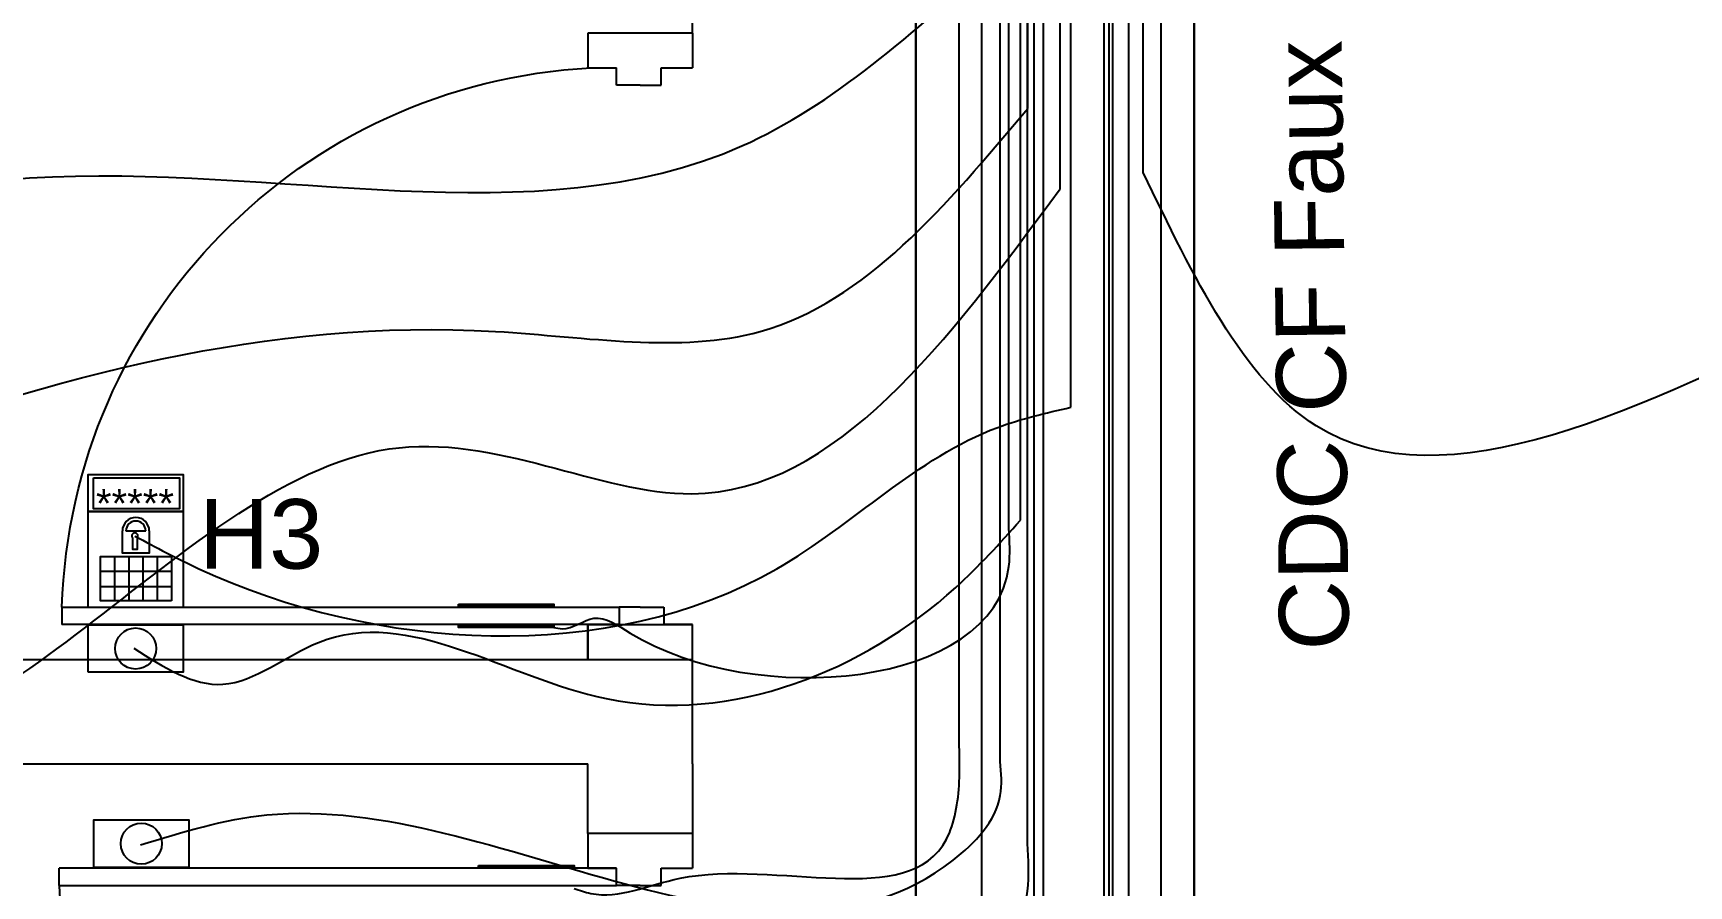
# Model space of a CAD drawing. Header units: metres. Extents: x 131 to 1703, y 190 to 2058.
# Drawn here: x 1479.808 to 1482.187, y 1987.33 to 1988.555 of the extents above; entities that cross this region are included whole.
import ezdxf

# ---------------------------------------------------------------- set-up
doc = ezdxf.new("R2010")
doc.units = ezdxf.units.M
for name, color, linetype in [('Cables des caméras IP', 3, 'Continuous'), ('Cables Lecteur de badge et autres', 7, 'Continuous'), ("Cables Point D'access", 7, 'Continuous'), ('Cables RJ45', 7, 'Continuous'), ('Lecteur de Badge & autres', 7, 'Continuous'), ('Murs', 7, 'Continuous'), ('Portes', 7, 'Continuous')]:
    doc.layers.add(name, color=color, linetype=linetype)
doc.layers.add('Chemin de cable', color=7, linetype='Continuous', lineweight=30)
doc.styles.get("Standard").update_dxf_attribs({"font": 'arial.ttf'})

# ---------------------------------------------------------------- blocks, each defined once
blk = doc.blocks.new('Cadre de porte')
at = {"layer": 'Portes'}
for p, q in [((1475.4108, 2002.3926), (1475.4608, 2002.3926)), ((1475.4108, 2002.3926), (1475.4108, 2002.2426)), ((1475.4608, 2002.3476), (1475.4608, 2002.3926)), ((1475.4858, 2002.3476), (1475.4608, 2002.3476)), ((1475.4858, 2002.3176), (1475.4858, 2002.3476)), ((1475.4858, 2002.3176), (1475.4858, 2002.2835)), ((1475.4608, 2002.2426), (1475.4608, 2002.2835)), ((1475.4608, 2002.2426), (1475.4608, 2002.2835)), ((1475.4858, 2002.2835), (1475.4608, 2002.2835)), ((1475.4108, 2002.2426), (1475.4608, 2002.2426))]:
    blk.add_line(p, q, dxfattribs=at)
blk = doc.blocks.new('Battant de porte')
at = {"layer": 'Portes'}
for p, q in [((1476.0711, 2003.4622), (1476.0962, 2003.4622)), ((1476.0711, 2003.4615), (1476.0711, 2003.4622)), ((1476.0711, 2003.4615), (1476.0711, 2002.6615)), ((1476.0962, 2003.4615), (1476.0962, 2003.4622)), ((1476.0962, 2002.6615), (1476.0962, 2003.4615)), ((1476.0711, 2002.6615), (1476.0962, 2002.6615))]:
    blk.add_line(p, q, dxfattribs=at)
blk.add_arc((1476.0962, 2002.6615), 0.801, 91.7926, 177.0715, dxfattribs=at)
blk = doc.blocks.new('Bouton de porte de sortie')
at = {"layer": 'Lecteur de Badge & autres'}
h = blk.add_hatch(dxfattribs=at)
h.set_pattern_fill('ANGLE', color=1)
h.set_pattern_definition([(0, (0, 0), (0, 6.985), [5.08, -1.905]), (90, (0, 0), (-6.985, 4e-16), [5.08, -1.905])])
h.paths.add_polyline_path([(1479.9339, 1987.402, 1), (1479.9929, 1987.402, 1)])
at = {"layer": 'Lecteur de Badge & autres', "color": 1}
blk.add_lwpolyline([(1479.8947, 1987.3683), (1480.032, 1987.3683), (1480.032, 1987.4357), (1479.8947, 1987.4357)], close=True, dxfattribs=at)
blk.add_circle((1479.9634, 1987.402), 0.0295, dxfattribs=at)
blk = doc.blocks.new("CONTROLEUR D'ACCES")
at = {"layer": 'Lecteur de Badge & autres', "color": 1}
for p, q in [((130677.191, 190442.443), (130677.191, 190440.132)), ((130677.934, 190442.443), (130677.934, 190440.132)), ((130678.677, 190442.443), (130678.677, 190440.132)), ((130679.421, 190442.443), (130679.421, 190440.132)), ((130680.164, 190442.443), (130680.164, 190440.132)), ((130676.448, 190441.679), (130680.164, 190441.679)), ((130676.448, 190440.873), (130680.164, 190440.873))]:
    blk.add_line(p, q, dxfattribs=at)
for points in [[(130675.797, 190444.8), (130680.793, 190444.8), (130680.793, 190446.719), (130675.797, 190446.719)], [(130676.082, 190446.568), (130680.588, 190446.568), (130680.588, 190444.933), (130676.082, 190444.933)], [(130675.797, 190439.8), (130680.797, 190439.8), (130680.797, 190444.8), (130675.797, 190444.8)]]:
    blk.add_lwpolyline(points, close=True, dxfattribs=at)
for points in [[(130679.007, 190443.786), (130679.007, 190442.615), (130677.6, 190442.615), (130677.6, 190443.786)], [(130677.786, 190443.786), (130678.821, 190443.786)], [(130678.364, 190443.399), (130678.364, 190442.817), (130678.142, 190442.817), (130678.142, 190443.399)], [(130680.164, 190440.132), (130676.448, 190440.132), (130676.448, 190442.443), (130680.164, 190442.443)]]:
    blk.add_lwpolyline(points, dxfattribs=at)
for centre, radius, start, end in [((130678.303, 190443.786), 0.703, 0, 180), ((130678.303, 190443.786), 0.517, 0, 180), ((130678.253, 190443.518), 0.163, 312.93421, 227.01894)]:
    blk.add_arc(centre, radius, start, end, dxfattribs=at)
blk.add_text('*****', height=1.5, dxfattribs=at).set_placement((130676.218, 190444.476))

msp = doc.modelspace()

# ---------------------------------------------------------------- linework, layer by layer
at = {"layer": 'Cables des caméras IP'}
msp.add_line((1481.2459, 1985.5936), (1481.2459, 1993.8887), dxfattribs=at)
at = {"layer": 'Cables Lecteur de badge et autres', "color": 1}
for p, q in [((1481.1974, 1987.5088), (1481.1974, 1993.9479)), ((1481.1385, 1987.5307), (1481.1385, 1993.8427)), ((1481.2986, 1988.0177), (1481.2986, 1993.8099)), ((1481.2098, 1987.8441), (1481.2098, 1993.7871)), ((1481.2264, 1987.8554), (1481.2264, 1993.7762)), ((1481.2366, 1987.3911), (1481.2366, 1993.7594))]:
    msp.add_line(p, q, dxfattribs=at)
for points in [[(1479.9542, 1987.8327), (1480.0462, 1987.7858), (1480.8766, 1987.7858), (1481.1937, 1987.9889), (1481.2986, 1988.0177)], [(1479.9528, 1987.6714), (1480.0804, 1987.6197), (1480.218, 1987.6799), (1480.6314, 1987.5991), (1481.1333, 1987.7588), (1481.2264, 1987.8554)], [(1480.5562, 1987.7015), (1480.5678, 1987.6995), (1480.6135, 1987.7146), (1480.6657, 1987.6933), (1481.2098, 1987.789), (1481.2098, 1987.8441)], [(1480.5853, 1987.3263), (1480.609, 1987.3192), (1480.7375, 1987.341), (1481.1201, 1987.397), (1481.1385, 1987.4797), (1481.1385, 1987.5307)], [(1479.9621, 1987.389), (1480.1439, 1987.4319), (1481.1295, 1987.367), (1481.1974, 1987.4597), (1481.1974, 1987.5088)], [(1479.9636, 1987.2471), (1480.3281, 1987.1749), (1480.67, 1987.0102), (1481.2366, 1987.3226), (1481.2366, 1987.3911)]]:
    msp.add_spline(points, degree=3, dxfattribs=at)
at = {"layer": "Cables Point D'access", "color": 212}
msp.add_line((1481.1708, 1986.865), (1481.1708, 1993.9015), dxfattribs=at)
at = {"layer": 'Cables RJ45', "color": 30}
for p, q in [((1481.382, 1985.5439), (1481.382, 1994.0376)), ((1481.2835, 1988.3319), (1481.2835, 1993.9703)), ((1481.2369, 1988.4473), (1481.2369, 1993.9311)), ((1481.2596, 1985.7956), (1481.2596, 1993.9175)), ((1481.3539, 1985.4669), (1481.3539, 1993.8176)), ((1481.3589, 1986.5224), (1481.3589, 1993.7746)), ((1481.3467, 1987.1793), (1481.3467, 1993.7434)), ((1481.4027, 1988.3551), (1481.4027, 1993.7068)), ((1481.4284, 1985.8185), (1481.4284, 1993.6984))]:
    msp.add_line(p, q, dxfattribs=at)
for points in [[(1477.1517, 1987.6493), (1477.3645, 1987.5915), (1479.8027, 1988.3473), (1480.8262, 1988.3933), (1481.1896, 1988.6617)], [(1477.6184, 1987.5054), (1478.6298, 1987.6293), (1480.4724, 1988.1267), (1480.8526, 1988.1267), (1481.2369, 1988.4473)], [(1482.405, 1988.1562), (1481.6512, 1987.9911), (1481.4027, 1988.3551)], [(1479.4542, 1987.6554), (1479.5007, 1987.6), (1480.3195, 1987.9579), (1480.7542, 1987.8935), (1481.2835, 1988.3319)]]:
    msp.add_spline(points, degree=3, dxfattribs=at)
at = {"layer": 'Chemin de cable', "color": 5}
for p, q in [((1481.0761, 1993.6687), (1481.0761, 1985.5769)), ((1481.4761, 1993.6687), (1481.4761, 1985.5769))]:
    msp.add_line(p, q, dxfattribs=at)
at = {"layer": 'Lecteur de Badge & autres', "color": 1}
for points in [[(1480.4189, 1987.7346), (1480.5562, 1987.7346), (1480.5562, 1987.7313), (1480.4189, 1987.7313)], [(1480.4189, 1987.7047), (1480.5562, 1987.7047), (1480.5562, 1987.7015), (1480.4189, 1987.7015)], [(1480.448, 1987.3594), (1480.5853, 1987.3594), (1480.5853, 1987.3562), (1480.448, 1987.3562)]]:
    msp.add_lwpolyline(points, close=True, dxfattribs=at)
at = {"layer": 'Murs'}
for p, q in [((1480.755, 1988.5554), (1480.755, 1991.4554)), ((1480.605, 1987.7054), (1480.605, 1987.6554)), ((1480.605, 1987.7054), (1480.755, 1987.7054)), ((1480.755, 1987.6554), (1480.755, 1987.7054)), ((1476.055, 1987.6554), (1480.605, 1987.6554)), ((1480.755, 1987.5054), (1480.755, 1987.6554)), ((1476.055, 1987.5054), (1480.605, 1987.5054)), ((1480.605, 1987.4054), (1480.605, 1987.5054)), ((1480.755, 1987.5054), (1480.755, 1987.4054)), ((1480.755, 1987.4054), (1480.605, 1987.4054))]:
    msp.add_line(p, q, dxfattribs=at)

# ---------------------------------------------------------------- block references
at = {"layer": 'Lecteur de Badge & autres', "lineweight": -3, "xscale": 0.02748708318925799, "yscale": 0.02748708318925799, "zscale": 0.02748708318925799}
msp.add_blockref("CONTROLEUR D'ACCES", (-2112.0098, -3246.9041), dxfattribs=at)
at = {"layer": 'Lecteur de Badge & autres', "color": 1}
for p in [(-0.0081, 0.2691), (0, -0.0113)]:
    msp.add_blockref('Bouton de porte de sortie', p, dxfattribs=at)
at = {"layer": 'Portes'}
for name, p, rotation in [('Cadre de porte', (-521.6375, 3463.9662), 270), ('Cadre de porte', (3482.9976, 512.2447), 89.99999999999999), ('Cadre de porte', (-521.6375, 3462.8162), 270), ('Battant de porte', (3483.3075, 511.2593), 90.00000000006547)]:
    msp.add_blockref(name, p, dxfattribs=dict(at, rotation=rotation))
at = {"layer": 'Portes', "xscale": -1, "rotation": 89.99999999993246}
msp.add_blockref('Battant de porte', (3483.3116, 3463.8016), dxfattribs=at)

# ---------------------------------------------------------------- texts
at = {"layer": 'Chemin de cable', "color": 5}
msp.add_text('CDC CF Faux Plafond 400 mm x 50 mm', height=0.1, rotation=90.6944, dxfattribs=at).set_placement((1481.6984, 1987.6688))
at = {"layer": 'Lecteur de Badge & autres', "color": 1}
msp.add_text('H3', height=0.1, dxfattribs=at).set_placement((1480.0462, 1987.7858))

doc.saveas('drawing.dxf')
